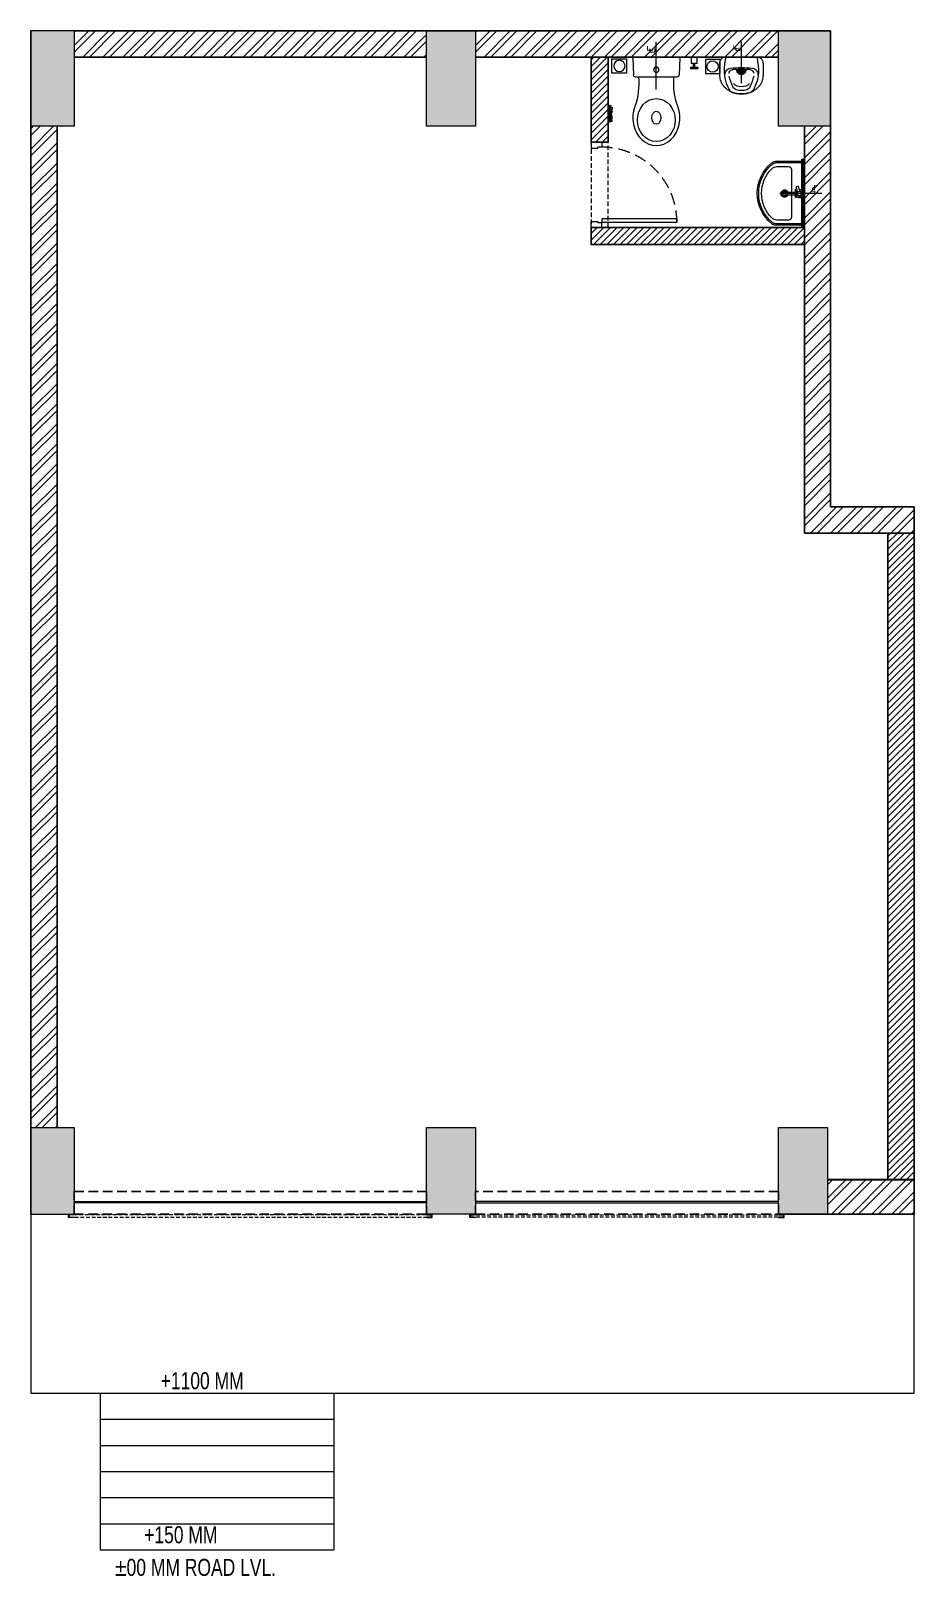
# Model space of a CAD drawing. Header units: feet. Extents: x -5079 to 2695, y -10495 to 3107.
import ezdxf

# ---------------------------------------------------------------- set-up
doc = ezdxf.new("R2010")
doc.units = ezdxf.units.FT
doc.header["$LTSCALE"] = 33
doc.header["$MEASUREMENT"] = 0
for name, pattern in [('a_p6_plan_L18$0$HIDDEN', [0.375, 0.25, -0.125]), ('CENTER', [2, 1.25, -0.25, 0.25, -0.25]), ('DOT2', [0.125, 0, -0.125]), ('HIDDEN', [9.525, 6.35, -3.175]), ('HIDDEN2', [4.7625, 3.175, -1.5875]), ('HIDDENX2', [0.75, 0.5, -0.25])]:
    doc.linetypes.add(name, pattern=pattern)
for name, color, linetype, lineweight in [('A-COL', 243, 'Continuous', 9), ('A-Glazing', 4, 'Continuous', 20), ('A-shutter', 8, 'Continuous', 18), ('A-STAIR', 6, 'Continuous', 5), ('centerline-toilets', 2, 'CENTER', 13), ('column hatch', 5, 'Continuous', 0), ('Door', 2, 'Continuous', 13), ('ele', 252, 'Continuous', 13), ('Fhitting', 152, 'Continuous', 30), ('LENS-DOOR', 34, 'Continuous', 20), ('LENS_CURTAIN', 5, 'a_p6_plan_L18$0$HIDDEN', 9), ('LN-HATCH', 251, 'Continuous', 0), ('Mirror', 150, 'Continuous', 20), ('Panelling', 65, 'Continuous', 18), ('PARTITION', 22, 'Continuous', 30), ('rolling shutter', 1, 'Continuous', 5), ('Toilet', 5, 'Continuous', 9), ('WALL', 7, 'Continuous', 30)]:
    doc.layers.add(name, color=color, linetype=linetype, lineweight=lineweight)
doc.layers.add('A-WALL', color=1, linetype='Continuous')
doc.layers.add('beam', color=5, linetype='Continuous')
doc.styles.get("Standard").update_dxf_attribs({"font": 'GILC____.TTF'})

# ---------------------------------------------------------------- blocks, each defined once
blk = doc.blocks.new('*U9')
at = {"layer": 'A-shutter', "color": 5, "ltscale": 10}
for points in [[(41038450, -1561539), (41038450, -1561544), (41038405, -1561544), (41038405, -1561564), (41038450, -1561564), (41038450, -1561569), (41038400, -1561569), (41038400, -1561539)], [(41041549, -1561539), (41041549, -1561544), (41041594, -1561544), (41041594, -1561564), (41041549, -1561564), (41041549, -1561569), (41041599, -1561569), (41041599, -1561539)]]:
    blk.add_lwpolyline(points, close=True, dxfattribs=at)
at = {"layer": 'A-shutter', "color": 5, "linetype": 'HIDDENX2', "ltscale": 2}
blk.add_lwpolyline([(41038405, -1561544), (41038405, -1561564), (41041594, -1561564), (41041594, -1561544)], close=True, dxfattribs=at)
blk = doc.blocks.new('*U10')
at = {"layer": 'A-shutter', "color": 5, "ltscale": 10}
for points in [[(41038882, -1561539), (41038882, -1561544), (41038837, -1561544), (41038837, -1561564), (41038882, -1561564), (41038882, -1561569), (41038832, -1561569), (41038832, -1561539)], [(41041549, -1561539), (41041549, -1561544), (41041594, -1561544), (41041594, -1561564), (41041549, -1561564), (41041549, -1561569), (41041599, -1561569), (41041599, -1561539)]]:
    blk.add_lwpolyline(points, close=True, dxfattribs=at)
at = {"layer": 'A-shutter', "color": 5, "linetype": 'HIDDENX2', "ltscale": 2}
blk.add_lwpolyline([(41038837, -1561544), (41038837, -1561564), (41041594, -1561564), (41041594, -1561544)], close=True, dxfattribs=at)
blk = doc.blocks.new('*U11')
at = {"layer": 'LENS-DOOR'}
for p, q in [((547492, 1778574), (547492, 1779235)), ((547523, 1779235), (547492, 1779235)), ((547523, 1779235), (547523, 1778574)), ((547447, 1778569), (547452, 1778569)), ((547447, 1778484), (547447, 1778569)), ((547452, 1778574), (547489, 1778574)), ((547452, 1778569), (547452, 1778574)), ((547489, 1778540), (547489, 1778574)), ((547523, 1778574), (547492, 1778574)), ((548192, 1778574), (548156, 1778574)), ((548156, 1778540), (548156, 1778574)), ((548192, 1778569), (548192, 1778574)), ((548197, 1778569), (548192, 1778569)), ((548197, 1778484), (548197, 1778569)), ((547447, 1778484), (547452, 1778484)), ((547452, 1778479), (547452, 1778484)), ((547452, 1778479), (547499, 1778479)), ((547489, 1778540), (547499, 1778540)), ((547499, 1778479), (547499, 1778540)), ((548145, 1778479), (548145, 1778540)), ((548156, 1778540), (548145, 1778540)), ((548192, 1778479), (548145, 1778479)), ((548192, 1778479), (548192, 1778484)), ((548197, 1778484), (548192, 1778484))]:
    blk.add_line(p, q, dxfattribs=at)
at = {"layer": 'LENS-DOOR', "color": 7, "linetype": 'HIDDEN2', "extrusion": (0, 0, -1)}
blk.add_ellipse((547492, 1778574), major_axis=(661, 0), ratio=1, start_param=-1.570791, end_param=0.051209, dxfattribs=at)
blk = doc.blocks.new('DLF-RSP-AR-CD-DWG-4DT-3113$0$X-TYPICAL TOILET UPPER FLOORS - 02$0$urinals')
at = {"layer": 'Toilet'}
for p, q in [((0, -16), (0, 8)), ((-46, -115), (46, -115)), ((0, -105), (0, -161))]:
    blk.add_line(p, q, dxfattribs=at)
blk.add_lwpolyline([(135, 0), (-135, 0, 0.036949), (-150, -116, 0.138094), (-100, -297, 0.221721), (-52, -318, 0.062656), (0, -325, 0.062656), (52, -318, 0.221721), (100, -297, 0.138094), (150, -116, 0.036949)], format="xyb", close=True, dxfattribs=at)
for centre, radius, start, end in [((-91, -153), 53.8, 148.4868, 188.6401), ((-94, -145), 47.1, 93.3708, 154.4824), ((-71, -150), 40.2, 106.7016, 169.725), ((3, -1238), 1145, 90.1625, 95.0265), ((-51, -225), 119, 89.5454, 105.8857), ((0, -996), 891, 89.9918, 93.182), ((0, -115), 40, 167.428, 12.572), ((0, -115), 33, 164.1814, 15.8186), ((0, -115), 32, 163.6049, 16.3951), ((0, -115), 22.6, 155.6653, 24.3347), ((0, -115), 14.7, 139.9109, 40.0891), ((-3, -1238), 1145, 84.9735, 89.8375), ((0, -996), 891, 86.818, 90.0082), ((51, -225), 119, 74.1143, 90.4546), ((71, -150), 40.2, 10.275, 73.2984), ((94, -145), 47.1, 25.5176, 86.6292), ((91, -153), 53.8, 351.3599, 31.5132), ((414, -38), 538, 193.994, 204.5632), ((-30, -241), 50, 204.5632, 250.4606), ((-2, -165), 97.6, 225, 270.9552), ((2, -165), 97.6, 269.0448, 315), ((30, -241), 50, 289.5394, 335.4368), ((-414, -38), 538, 335.4368, 346.006), ((-2, -161), 135, 250.4606, 270.6492), ((2, -161), 135, 269.3508, 289.5394)]:
    blk.add_arc(centre, radius, start, end, dxfattribs=at)
blk.add_open_spline([(135, 0), (105, 0), (76, 0), (-13, 0), (-73, 0), (-133, 0), (-133, 0), (-134, 0), (-134, 0), (-135, 0), (-135, 0), (-135, 0), (-135, 0), (-135, 0), (-135, 0), (-135, 0), (-135, 0), (-135, 0), (-135, 0), (-135, 0), (-135, 0), (-135, 0), (-135, 0), (-136, 0), (-136, 0), (-136, 0), (-137, 0), (-138, 0), (-138, 0), (-141, 0), (-142, 0), (-146, -1), (-149, -2), (-155, -3), (-158, -5), (-163, -7), (-166, -9), (-171, -13), (-173, -15), (-178, -19), (-180, -22), (-184, -27), (-185, -29), (-188, -35), (-189, -38), (-191, -43), (-191, -46), (-192, -50), (-192, -51), (-192, -52), (-192, -54), (-193, -56), (-193, -56), (-193, -57), (-193, -57), (-193, -57), (-193, -57), (-193, -57), (-193, -57), (-193, -57), (-193, -57), (-193, -58), (-193, -58), (-193, -58), (-193, -58), (-193, -58), (-193, -58), (-193, -58), (-193, -59), (-193, -59), (-193, -60), (-193, -61), (-193, -62), (-193, -65), (-193, -66), (-193, -72), (-193, -75), (-193, -86), (-193, -93), (-193, -114), (-193, -128), (-193, -146), (-193, -145), (-193, -149), (-193, -150), (-193, -154), (-193, -156), (-193, -159), (-193, -159), (-193, -159), (-193, -159), (-193, -160), (-193, -160), (-193, -160), (-193, -160), (-193, -160), (-193, -160), (-193, -160), (-193, -160), (-193, -160), (-193, -160), (-193, -160), (-193, -161), (-193, -161), (-193, -161), (-193, -162), (-193, -162), (-192, -164), (-192, -165), (-192, -168), (-192, -170), (-192, -176), (-191, -180), (-189, -191), (-188, -198), (-183, -212), (-180, -219), (-173, -233), (-169, -240), (-159, -253), (-154, -259), (-142, -271), (-136, -277), (-123, -287), (-115, -292), (-101, -301), (-93, -305), (-77, -311), (-69, -314), (-53, -319), (-44, -321), (-28, -323), (-20, -324), (-9, -325), (-7, -325), (-3, -325), (-1, -325), (2, -325), (4, -325), (8, -325), (11, -325), (21, -324), (27, -323), (42, -321), (50, -319), (67, -315), (75, -312), (92, -305), (100, -301), (115, -292), (123, -288), (136, -277), (143, -271), (155, -259), (160, -252), (170, -238), (174, -231), (181, -217), (184, -210), (188, -195), (190, -188), (191, -179), (191, -178), (192, -174), (192, -171), (192, -168), (192, -167), (192, -164), (192, -162), (192, -160), (192, -160), (192, -160), (192, -160), (192, -160), (192, -159), (192, -159), (192, -159), (192, -158), (192, -157), (192, -156), (192, -155), (192, -152), (192, -150), (192, -143), (192, -144), (192, -132), (192, -124), (192, -99), (192, -82), (192, -65), (192, -64), (192, -62), (192, -60), (192, -58), (192, -58), (192, -57), (192, -57), (192, -57), (192, -57), (192, -57), (192, -57), (192, -57), (192, -57), (192, -57), (192, -57), (192, -56), (192, -56), (192, -55), (192, -55), (192, -53), (192, -52), (192, -48), (191, -46), (190, -40), (189, -37), (186, -31), (184, -28), (180, -22), (178, -19), (173, -14), (170, -12), (164, -8), (161, -6), (155, -3), (151, -2), (145, -1), (142, 0), (137, 0), (136, 0), (135, 0)], degree=3, knots=[0, 0, 0, 0, 0.329607, 0.329607, 0.988822, 0.988822, 0.996691, 0.996691, 0.998638, 0.998638, 0.99992, 0.99992, 1.000227, 1.000227, 1.000534, 1.000534, 1.001148, 1.001148, 1.002375, 1.002375, 1.00483, 1.00483, 1.009739, 1.009739, 1.019558, 1.019558, 1.039196, 1.039196, 1.078472, 1.078472, 1.157024, 1.157024, 1.314128, 1.314128, 1.471232, 1.471232, 1.628335, 1.628335, 1.785439, 1.785439, 1.942543, 1.942543, 2.099647, 2.099647, 2.256751, 2.256751, 2.413855, 2.413855, 2.450944, 2.450944, 2.525122, 2.525122, 2.556641, 2.556641, 2.563699, 2.563699, 2.567479, 2.567479, 2.57001, 2.57001, 2.570783, 2.570783, 2.572328, 2.572328, 2.573873, 2.573873, 2.576964, 2.576964, 2.583145, 2.583145, 2.595507, 2.595507, 2.620232, 2.620232, 2.669681, 2.669681, 2.76858, 2.76858, 2.966376, 2.966376, 3.36197, 3.36197, 3.45996, 3.45996, 3.491387, 3.491387, 3.554241, 3.554241, 3.562213, 3.562213, 3.566829, 3.566829, 3.570018, 3.570018, 3.570684, 3.570684, 3.571294, 3.571294, 3.571904, 3.571904, 3.573124, 3.573124, 3.575564, 3.575564, 3.580444, 3.580444, 3.590203, 3.590203, 3.609723, 3.609723, 3.648762, 3.648762, 3.72684, 3.72684, 3.861362, 3.861362, 3.995884, 3.995884, 4.130406, 4.130406, 4.264928, 4.264928, 4.39945, 4.39945, 4.533972, 4.533972, 4.668494, 4.668494, 4.803016, 4.803016, 4.937539, 4.937539, 5.072061, 5.072061, 5.118026, 5.118026, 5.144558, 5.144558, 5.17109, 5.17109, 5.224154, 5.224154, 5.330281, 5.330281, 5.468863, 5.468863, 5.607445, 5.607445, 5.746027, 5.746027, 5.884609, 5.884609, 6.023191, 6.023191, 6.161773, 6.161773, 6.300355, 6.300355, 6.438937, 6.438937, 6.577519, 6.577519, 6.602876, 6.602876, 6.653589, 6.653589, 6.673028, 6.673028, 6.711906, 6.711906, 6.713712, 6.713712, 6.715518, 6.715518, 6.719129, 6.719129, 6.726351, 6.726351, 6.740796, 6.740796, 6.769686, 6.769686, 6.827466, 6.827466, 6.943027, 6.943027, 7.174147, 7.174147, 7.636387, 7.636387, 7.659394, 7.659394, 7.705407, 7.705407, 7.71212, 7.71212, 7.713128, 7.713128, 7.714137, 7.714137, 7.716153, 7.716153, 7.720185, 7.720185, 7.728249, 7.728249, 7.744378, 7.744378, 7.776636, 7.776636, 7.841152, 7.841152, 7.970184, 7.970184, 8.14844, 8.14844, 8.326696, 8.326696, 8.504953, 8.504953, 8.683209, 8.683209, 8.861465, 8.861465, 9.039722, 9.039722, 9.217978, 9.217978, 9.283185, 9.283185, 9.283185, 9.283185], dxfattribs=at)
blk = doc.blocks.new('jALI')
at = {"layer": 'Toilet', "ltscale": 5}
h = blk.add_hatch(dxfattribs=at)
h.set_pattern_fill('HEX', color=256, scale=50, angle=135, double=1)
h.set_pattern_definition([(135, (-344825.863, 460708.187), (-7.65465545, -7.65465545), [6.25, -12.5]), (255, (-344825.863, 460708.187), (10.4564538, -2.80179835), [6.25, -12.5]), (195, (-344830.282, 460712.606), (2.80179835, -10.4564538), [6.25, -12.5])])
edge = h.paths.add_edge_path()
edge.add_arc((-393188, 163648), 50, -90, 270)
blk.add_lwpolyline([(-393250, 163582), (-393126, 163582), (-393126, 163709), (-393250, 163709)], close=True, dxfattribs=at)
blk.add_circle((-393188, 163648), 50, dxfattribs=at)
blk = doc.blocks.new('Urinal')
at = {"layer": 'centerline-toilets', "linetype": 'HIDDEN', "ltscale": 10}
blk.add_line((0, 231), (0, -137), dxfattribs=at)
at = {"layer": 'Fhitting', "lineweight": 0, "ltscale": 0.5, "rotation": 180}
blk.add_blockref('DLF-RSP-AR-CD-DWG-4DT-3113$0$X-TYPICAL TOILET UPPER FLOORS - 02$0$urinals', (0, 0), dxfattribs=at)
at = {"layer": 'Fhitting', "lineweight": 0, "ltscale": 0.5, "xscale": -1, "rotation": 90}
blk.add_blockref('jALI', (163394, -393104), dxfattribs=at)
at = {"layer": 'centerline-toilets', "linetype": 'DOT2', "insert": (-31, -69), "char_height": 75, "width": 495.83, "attachment_point": 5, "rotation": 270}
blk.add_mtext('{\\fISOCPEUR|b0|i0|c0|p34;℄}', dxfattribs=at)
blk = doc.blocks.new('WC')
at = {"layer": 'centerline-toilets', "linetype": 'HIDDEN', "ltscale": 10}
blk.add_line((0, 286), (0, -135), dxfattribs=at)
at = {"layer": 'Toilet'}
for p, q in [((-413, 567), (-413, 429)), ((-401, 567), (-401, 429)), ((-419, 507), (-425, 507)), ((-425, 507), (-425, 489)), ((-419, 489), (-425, 489)), ((-419, 507), (-419, 489)), ((-419, 504), (-413, 504)), ((-419, 492), (-413, 492)), ((-206, 6), (-202, 157)), ((181, 177), (-183, 177)), ((206, 6), (200, 157)), ((-200, 0), (200, 0))]:
    blk.add_line(p, q, dxfattribs=at)
at = {"layer": 'Toilet', "ltscale": 100}
for p, q in [((366, 103), (300, 103)), ((300, 92), (300, 103)), ((326, 92), (300, 92)), ((307, 0), (307, 57)), ((359, 57), (307, 57)), ((326, 103), (326, 57)), ((340, 103), (340, 57)), ((366, 92), (340, 92)), ((359, 57), (359, 0)), ((366, 92), (366, 103)), ((359, 0), (307, 0))]:
    blk.add_line(p, q, dxfattribs=at)
at = {"layer": 'Toilet'}
blk.add_circle((0, 112), 22.9, dxfattribs=at)
for centre, radius, start, end in [((-407, 567), 6, 0, 180), ((-407, 429), 6, 180, 0), ((-776, 231), 622, 354.997, 19.0619), ((776, 226), 623, 160.5196, 184.5617), ((-182, 158), 19.3, 90.3509, 180.8981), ((180, 158), 19.3, 359.1019, 89.6491), ((-200, 6), 5.72, 177.9546, 270), ((200, 6), 5.72, 270, 2.0454)]:
    blk.add_arc(centre, radius, start, end, dxfattribs=at)
at = {"layer": 'Toilet', "extrusion": (0, 0, -1)}
for centre, major_axis, ratio, start_param, end_param in [((0, 534), (0, -245), 0.842028, 7.436326, 11.41323), ((0, 535), (0, -57.2), 0.7, 1.570796326794896, 7.853981633974482)]:
    blk.add_ellipse(centre, major_axis=major_axis, ratio=ratio, start_param=start_param, end_param=end_param, dxfattribs=at)
blk.add_ellipse((0, 555), major_axis=(0, -189), ratio=0.878788, dxfattribs=at)
at = {"layer": 'Toilet'}
blk.add_open_spline([(-401, 441), (-397, 441), (-384, 439), (-389, 459), (-396, 480), (-386, 478), (-386, 491), (-403, 487), (-385, 532), (-396, 547), (-391, 570), (-397, 569), (-401, 568)], degree=3, knots=[0, 0, 0, 0, 9.744972, 33.823887, 47.583551, 49.497915, 60.560502, 63.822284, 93.508019, 135.756925, 141.904352, 150.301906, 150.301906, 150.301906, 150.301906], dxfattribs=at)
at = {"layer": 'Fhitting', "lineweight": 0, "ltscale": 0.5, "rotation": 270}
blk.add_blockref('jALI', (-163973, -393109), dxfattribs=at)
at = {"layer": 'centerline-toilets', "linetype": 'DOT2', "insert": (-36, -57), "char_height": 85.83, "width": 567.4, "attachment_point": 5, "rotation": 270}
blk.add_mtext('{\\fISOCPEUR|b0|i0|c0|p34;℄}', dxfattribs=at)
blk = doc.blocks.new('Wash Basin')
at = {"layer": 'PARTITION', "lineweight": 9}
h = blk.add_hatch(dxfattribs=at)
h.set_pattern_fill('ANSI38', color=256, scale=70, angle=990, style=0, double=1)
h.set_pattern_definition([(315, (-62.738, -33.325), (6.18718, 6.18718), []), (45, (-62.738, -33.325), (6.18718, 18.56155), [21.875, -13.125])])
h.paths.add_polyline_path([(302, -22), (-298, -22), (-298, -34), (302, -34)])
at = {"layer": 'centerline-toilets', "linetype": 'HIDDEN', "ltscale": 10}
blk.add_line((0, -238), (0, 130), dxfattribs=at)
at = {"layer": 'Mirror', "ltscale": 0.5}
blk.add_lwpolyline([(-298, -34), (-298, -46), (302, -46), (302, -34)], close=True, dxfattribs=at)
at = {"layer": 'Panelling', "lineweight": 9}
blk.add_lwpolyline([(-298, -22), (-298, -34), (302, -34), (302, -22)], close=True, dxfattribs=at)
at = {"layer": 'Toilet', "ltscale": 100}
for p, q in [((-280, -32), (-280, -278)), ((-270, -22), (270, -22)), ((-268, -55), (-268, -278)), ((-258, -45), (258, -45)), ((-15, -89), (-15, -208)), ((11, -208), (11, -89)), ((268, -55), (268, -278)), ((280, -32), (280, -278))]:
    blk.add_line(p, q, dxfattribs=at)
blk.add_lwpolyline([(-235, -264, 0.191896), (-217, -309, 0.420236), (217, -309, 0.191896), (235, -264), (235, -161, 0.414214), (210, -136), (-210, -136, 0.414214), (-235, -161)], format="xyb", close=True, dxfattribs=at)
blk.add_lwpolyline([(41, -103), (-41, -103)], dxfattribs=at)
blk.add_lwpolyline([(23, -62), (58, -74, -0.414214), (61, -81), (58, -93, -0.414214), (50, -96), (16, -85)], format="xyb", dxfattribs=at)
for centre, radius in [((-2, -67), 17.5), ((-2, -197), 22.5)]:
    blk.add_circle(centre, radius, dxfattribs=at)
for centre, radius, start, end in [((-270, -32), 10, 90, 180), ((-258, -55), 10, 90, 180), ((258, -55), 10, 0, 90), ((270, -32), 10, 0, 90), ((-2, -197), 32.1, 113.0898, 66.246), ((-2, -197), 20.5, 128.0403, 237.2899), ((-2, -197), 20.5, 304.4733, 50.7332), ((-230, -278), 50, 180, 218.4461), ((0, -89), 348, 219.2826, 320.7174), ((-230, -278), 38, 180, 218.4461), ((0, -89), 336, 219.313, 320.687), ((230, -278), 38, 321.5539, 0), ((230, -278), 50, 321.5539, 0)]:
    blk.add_arc(centre, radius, start, end, dxfattribs=at)
for centre, major_axis, start_param, end_param in [((-2, -67), (0, 38.3), 4.720493, 9.081982), ((-2, -67), (-0.2, -25.6), 1.769108, 7.074098), ((-2, -67), (0, 38.3), 3.484555, 4.083576), ((-2, -208), (-9.04, 9.04), 0.785398, 3.926991)]:
    blk.add_ellipse(centre, major_axis=major_axis, ratio=1, start_param=start_param, end_param=end_param, dxfattribs=at)
at = {"layer": 'centerline-toilets', "linetype": 'DOT2', "insert": (33, 62), "char_height": 75, "width": 495.83, "attachment_point": 5, "rotation": 90}
blk.add_mtext('{\\fISOCPEUR|b0|i0|c0|p34;℄}', dxfattribs=at)

msp = doc.modelspace()

# ---------------------------------------------------------------- hatches: boundary and pattern name
at = {"layer": 'column hatch'}
h = msp.add_hatch(color=8, dxfattribs=at)
h.dxf.hatch_style = 1
h.paths.add_polyline_path([(-4697, -6547), (-5079, -6547), (-5079, -7309), (-4697, -7309)])
h.paths.add_polyline_path([(-1166, -6547), (-1598, -6547), (-1598, -7309), (-1166, -7309)])
h.paths.add_polyline_path([(1933, -6547), (1501, -6547), (1501, -7309), (1933, -7309)])
h.paths.add_polyline_path([(-1166, 3107), (-1598, 3107), (-1598, 2267), (-1166, 2267)])
h.paths.add_polyline_path([(-4697, 3107), (-5079, 3107), (-5079, 2267), (-4697, 2267)])
h.paths.add_polyline_path([(1960, 3107), (1501, 3107), (1501, 2267), (1960, 2267)])
at = {"layer": 'LN-HATCH'}
h = msp.add_hatch(dxfattribs=at)
h.set_pattern_fill('ANSI32', color=256, scale=333, angle=180)
h.set_pattern_definition([(225, (-8075448.35, 5277294.6), (88.2999593, -88.2999593), []), (225, (-8075507.22, 5277294.6), (88.2999593, -88.2999593), [])])
h.paths.add_polyline_path([(2695, -7004), (1933, -7004), (1933, -7309), (2695, -7309)])
h.paths.add_polyline_path([(1960, 2267), (1730, 2267), (1730, -1314), (2695, -1314), (2695, -1084), (1960, -1084)])
h.paths.add_polyline_path([(1501, 3107), (-1166, 3107), (-1166, 2877), (1501, 2877)])
h.paths.add_polyline_path([(-1598, 3107), (-4697, 3107), (-4697, 2877), (-1598, 2877)])
h.paths.add_polyline_path([(-4849, 2267), (-5079, 2267), (-5079, -6547), (-4849, -6547)])
h = msp.add_hatch(dxfattribs=at)
h.set_pattern_fill('ANSI31', color=256, scale=333, angle=180)
h.paths.add_polyline_path([(-149, 1377), (1730, 1377), (1730, 1227), (-149, 1227)])
h.paths.add_polyline_path([(1, 2877), (-149, 2877), (-149, 2127), (1, 2127)])
h = msp.add_hatch(dxfattribs=at)
h.set_pattern_fill('ANSI31', color=256, scale=333, angle=180)
h.set_pattern_definition([(225, (-8075448.355, 5277294.598), (29.43331977, -29.43331977), [])])
h.paths.add_polyline_path([(2695, -1314), (2465, -1314), (2465, -7004), (2695, -7004)])

# ---------------------------------------------------------------- linework, layer by layer
at = {"layer": 'A-COL'}
for p, q in [((-5079, 3107), (-5079, 2267)), ((-4697, 3107), (-5079, 3107)), ((-4697, 3107), (-4697, 2267)), ((-1598, 2267), (-1598, 3107)), ((-1166, 3107), (-1166, 2267)), ((1501, 2267), (1501, 3107)), ((-4697, 2267), (-5079, 2267)), ((-1166, 2267), (-1598, 2267)), ((1960, 2267), (1501, 2267)), ((-5079, -6547), (-4697, -6547)), ((-4697, -6547), (-4697, -7309)), ((-1598, -7309), (-1598, -6547)), ((-1598, -6547), (-1166, -6547)), ((-1166, -6547), (-1166, -7309)), ((1501, -7309), (1501, -6547)), ((1501, -6547), (1933, -6547)), ((1933, -6547), (1933, -7309)), ((-5079, -7309), (-4697, -7309)), ((-1166, -7309), (-1598, -7309))]:
    msp.add_line(p, q, dxfattribs=at)
at = {"layer": 'A-Glazing'}
for points in [[(-4697, -7197), (-1598, -7197), (-1598, -7209), (-4697, -7209)], [(1501, -7197), (-1166, -7197), (-1166, -7209), (1501, -7209)]]:
    msp.add_lwpolyline(points, close=True, dxfattribs=at)
at = {"layer": 'A-STAIR'}
for p, q in [((-5079, -7309), (-5079, -8884)), ((2695, -8884), (2695, -7309)), ((-5079, -8884), (2695, -8884)), ((-4469, -8884), (-4469, -10264)), ((-2412, -8884), (-2412, -10264)), ((-4469, -9114), (-2412, -9114)), ((-4469, -9344), (-2412, -9344)), ((-4469, -9574), (-2412, -9574)), ((-4469, -9804), (-2412, -9804)), ((-4469, -10034), (-2412, -10034)), ((-4469, -10264), (-2412, -10264))]:
    msp.add_line(p, q, dxfattribs=at)
at = {"layer": 'A-WALL'}
for p, q in [((-5079, 3107), (-5079, -7309)), ((1960, 3107), (-4697, 3107)), ((1960, -1084), (1960, 3107)), ((-1598, 2877), (-4697, 2877)), ((1501, 2877), (-1166, 2877)), ((-4849, 2267), (-4849, -6547)), ((1730, -1314), (1730, 2267)), ((2695, -1084), (1960, -1084)), ((2695, -1314), (2695, -1084)), ((2695, -1314), (1730, -1314)), ((2465, -1314), (2465, -7004)), ((2695, -1314), (2695, -7004)), ((2695, -7004), (2695, -7309)), ((1501, -7309), (2695, -7309))]:
    msp.add_line(p, q, dxfattribs=at)
for points in [[(1, 2877), (-149, 2877), (-149, 2127), (1, 2127)], [(-149, 1377), (1730, 1377), (1730, 1227), (-149, 1227)]]:
    msp.add_lwpolyline(points, close=True, dxfattribs=at)
msp.add_lwpolyline([(2695, -1084), (2695, -7004), (1933, -7004)], dxfattribs=at)
at = {"layer": 'beam', "linetype": 'HIDDEN', "ltscale": 0.4}
for points in [[(-4697, -7109), (-1598, -7109), (-1598, -7309), (-4697, -7309)], [(1501, -7109), (-1166, -7109), (-1166, -7309), (1501, -7309)]]:
    msp.add_lwpolyline(points, close=True, dxfattribs=at)
at = {"layer": 'LENS_CURTAIN', "ltscale": 5}
msp.add_lwpolyline([(1, 2127), (-149, 2127), (-149, 1377), (1, 1377)], close=True, dxfattribs=at)
at = {"layer": 'WALL'}
msp.add_line((1933, -7004), (2695, -7004), dxfattribs=at)

# ---------------------------------------------------------------- block references
at = {"layer": 'Door', "xscale": -1, "rotation": 270}
msp.add_blockref('*U11', (-1778628, -546070), dxfattribs=at)
at = {"layer": 'ele', "color": 0, "lineweight": -2, "xscale": -1}
for name, p, rotation in [('WC', (426, 2877), 180), ('Urinal', (1175, 2877), 180), ('Wash Basin', (1752, 1677), 270)]:
    msp.add_blockref(name, p, dxfattribs=dict(at, rotation=rotation))
at = {"layer": 'rolling shutter'}
msp.add_blockref('*U9', (-41043147, 1554230), dxfattribs=at)
at = {"layer": 'rolling shutter', "xscale": -1}
msp.add_blockref('*U10', (41040383, 1554230), dxfattribs=at)

# ---------------------------------------------------------------- texts
at = {"layer": 'A-STAIR', "char_height": 150, "attachment_point": 1}
for s, insert in [('+1100 MM', (-3937, -8700)), ('+150 MM', (-4082, -10056)), ('%%P00 MM ROAD LVL.', (-4340, -10343))]:
    msp.add_mtext_dynamic_manual_height_columns(s, width=6108.59, gutter_width=500, heights=[1479], dxfattribs=dict(at, insert=insert))

doc.saveas('drawing.dxf')
